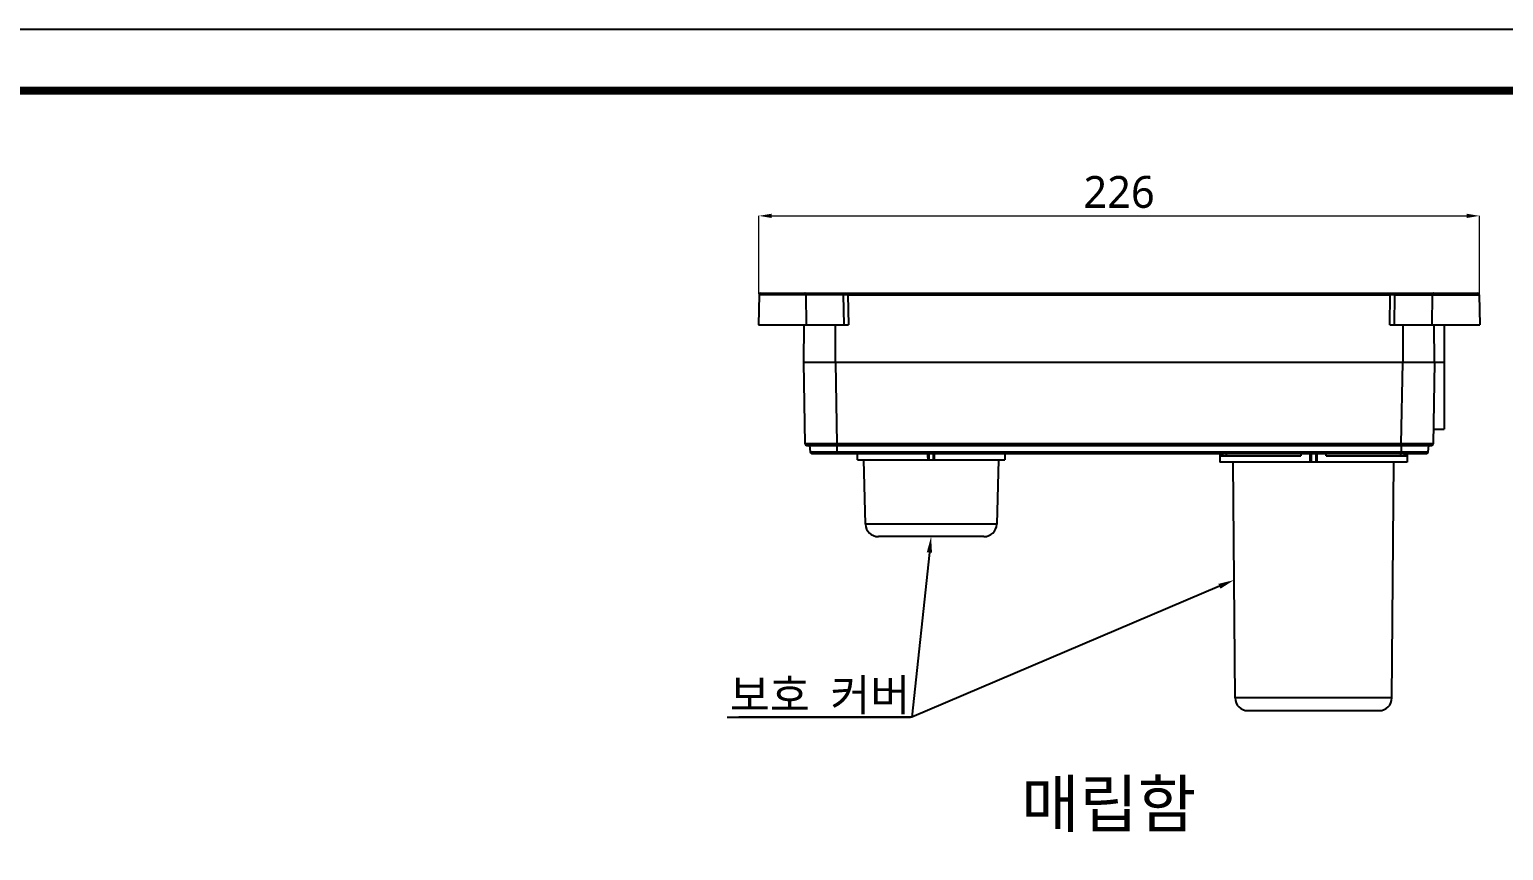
# Model space of a CAD drawing. Extents: x 0 to 1128, y 0 to 827.
# Drawn here: x 380.6 to 843.2, y 569.1 to 826.8 of the extents above; entities that cross this region are included whole.
import ezdxf
from ezdxf import colors
from ezdxf.entities.mleader import LeaderData, LeaderLine
from ezdxf.math import Vec2, Vec3

# ---------------------------------------------------------------- set-up
doc = ezdxf.new("R2010")
doc.units = 0
doc.header["$LTSCALE"] = 10
doc.header["$MEASUREMENT"] = 0
doc.header["$PDMODE"] = 3
doc.header["$PDSIZE"] = -10
doc.linetypes.add('ACAD_ISO08W100', pattern=[36, 24, -3, 6, -3])
doc.layers.get('0').update_dxf_attribs({"linetype": 'CONTINUOUS'})
doc.layers.get('DEFPOINTS').update_dxf_attribs({"linetype": 'CONTINUOUS'})
doc.layers.add('1', color=7, linetype='ACAD_ISO08W100')
doc.styles.add('Daelim Dimension', font='NanumGothic.ttf')
doc.styles.get("Standard").update_dxf_attribs({"font": 'GulimChe.ttf'})
doc.dimstyles.new('DEFAULT', dxfattribs={"dimscale": 2, "dimtxt": 2, "dimasz": 2, "dimexe": 0, "dimexo": 2, "dimgap": 1, "dimtad": 1, "dimdec": 0, "dimzin": 9, "dimdsep": 46, "dimtxsty": 'Daelim Dimension', "dimcen": 0.5, "dimclrd": 5, "dimclre": 5, "dimclrt": 256, "dimadec": 1, "dimazin": 0, "dimtfac": 1, "dimtdec": 0, "dimtix": 1, "dimtmove": 0, "dimatfit": 3, "dimfxl": 0, "dimtolj": 1, "dimtzin": 1, "dimlwd": 9, "dimlwe": 9, "dimarcsym": 0})

# ---------------------------------------------------------------- blocks, each defined once
blk = doc.blocks.new('*D2')
at = {"color": 5, "lineweight": 9, "ltscale": 0.5}
for p, q in [((609.5, 743.86), (609.5, 768.3)), ((613.5, 768.3), (831.63, 768.3)), ((835.63, 743.86), (835.63, 768.3))]:
    blk.add_line(p, q, dxfattribs=at)
at = {"color": 5, "ltscale": 0.5}
for points in [[(613.5, 768.97), (613.5, 767.63), (609.5, 768.3)], [(831.63, 768.97), (831.63, 767.63), (835.63, 768.3)]]:
    blk.add_solid(points, dxfattribs=at)
at = {"layer": 'DEFPOINTS', "color": 0, "ltscale": 0.5}
for p in [(835.63, 768.3), (609.5, 739.86), (835.63, 739.86)]:
    blk.add_point(p, dxfattribs=at)
at = {"color": 7, "ltscale": 0.5, "insert": (722.56, 775.74), "char_height": 10, "attachment_point": 5, "style": 'Daelim Dimension'}
blk.add_mtext('\\A1;226', dxfattribs=at)

msp = doc.modelspace()

# ---------------------------------------------------------------- linework, layer by layer
at = {"color": 5, "linetype": 'ByBlock', "lineweight": -2, "ltscale": 0.5}
msp.add_line((657.48, 610.92), (657.12, 610.92), dxfattribs=at)
at = {"ltscale": 0.5}
msp.add_lwpolyline([(0, 0), (1128.4, 0), (1128.4, 826.8), (0, 826.8)], close=True, dxfattribs=at)
at = {"color": 5, "linetype": 'ByBlock', "lineweight": 200, "const_width": 2.6}
msp.add_lwpolyline([(18.14, 35.4), (1110.14, 35.4), (1110.14, 807.6), (18.14, 807.6)], close=True, dxfattribs=at)
at = {"color": 5, "linetype": 'ByBlock', "lineweight": -2, "ltscale": 0.5}
for points in [[(754.04, 652.03), (657.48, 610.92)], [(599.52, 610.92), (657.12, 610.92)]]:
    msp.add_lwpolyline(points, dxfattribs=at)
at = {"color": 5, "ltscale": 0.5}
msp.add_solid([(753.71, 652.8), (758.64, 653.99), (754.36, 651.27)], dxfattribs=at)
at = {"layer": '1', "color": 7, "linetype": 'Continuous'}
for p, q in [((609.58, 743.56), (609.41, 734.05)), ((636.1, 743.56), (609.58, 743.56)), ((610.08, 744.05), (835.05, 744.05)), ((624.24, 743.56), (624.35, 734.05)), ((636.25, 734.05), (636.1, 743.56)), ((637.48, 743.56), (637.48, 744.05)), ((637.48, 743.56), (637.63, 734.05)), ((637.48, 743.56), (807.65, 743.56)), ((807.5, 734.05), (807.65, 743.56)), ((807.65, 744.05), (807.65, 743.56)), ((809.03, 743.56), (808.87, 734.05)), ((809.03, 743.56), (835.55, 743.56)), ((820.78, 734.05), (820.89, 743.56)), ((835.55, 743.56), (835.71, 734.05)), ((609.41, 734.05), (637.63, 734.05)), ((623.67, 734.05), (623.56, 722.25)), ((633.56, 722.25), (633.56, 734.05)), ((807.5, 734.05), (835.71, 734.05)), ((811.56, 734.05), (811.56, 722.25)), ((821.56, 722.25), (821.46, 734.05)), ((824.56, 734.05), (824.56, 722.25)), ((624.01, 696.75), (623.57, 722.25)), ((824.56, 722.25), (623.57, 722.25)), ((633.56, 722.25), (634.01, 696.75)), ((811.12, 696.75), (811.56, 722.25)), ((821.56, 722.25), (821.12, 696.75)), ((824.56, 722.25), (824.56, 701.35)), ((821.2, 701.35), (824.56, 701.35)), ((624.51, 696.25), (820.62, 696.25)), ((625.38, 696.25), (625.56, 694.21)), ((625.56, 694.21), (819.57, 694.21)), ((628.9, 696.74), (628.25, 696.74)), ((630.49, 696.74), (628.9, 696.74)), ((634.01, 696.25), (634.01, 696.75)), ((811.12, 696.75), (634.01, 696.75)), ((634.05, 693.75), (634.05, 696.25)), ((811.07, 696.25), (811.07, 693.75)), ((811.12, 696.75), (811.12, 696.25)), ((816.23, 696.74), (814.64, 696.74)), ((816.88, 696.74), (816.23, 696.74)), ((819.57, 694.21), (819.75, 696.25)), ((626.06, 693.75), (819.07, 693.75)), ((640.46, 691.74), (640.43, 693.75)), ((640.46, 691.74), (686.67, 691.74)), ((642.99, 671.54), (642.46, 691.74)), ((662.82, 693.75), (662.84, 691.74)), ((664.28, 691.74), (664.31, 693.75)), ((684.67, 691.74), (684.14, 671.54)), ((686.7, 693.75), (686.67, 691.74)), ((754.19, 693.75), (754.19, 691.01)), ((812.94, 691.01), (754.19, 691.01)), ((754.44, 693.01), (779.56, 693.01)), ((755.08, 693.01), (755.01, 693.75)), ((756.28, 693.01), (756.21, 693.75)), ((758.96, 616.98), (758.31, 691.01)), ((779.6, 693.77), (779.56, 693.01)), ((782.4, 693.75), (782.4, 691.01)), ((782.78, 693.75), (782.78, 691.01)), ((784.35, 691.01), (784.35, 693.75)), ((784.72, 691.01), (784.72, 693.75)), ((787.56, 693.01), (787.53, 693.75)), ((787.56, 693.01), (812.69, 693.01)), ((808.17, 616.98), (808.81, 691.01)), ((810.91, 693.75), (810.85, 693.01)), ((812.11, 693.75), (812.05, 693.01)), ((812.94, 693.75), (812.94, 691.01)), ((684.14, 671.54), (642.99, 671.54)), ((680.12, 667.62), (647.01, 667.62)), ((808.17, 616.98), (758.96, 616.98)), ((762.96, 613.01), (804.17, 613.01))]:
    msp.add_line(p, q, dxfattribs=at)
for centre, radius, start, end in [((610.08, 743.55), 0.5, 90, 179), ((810.4, 93.89), 649.67, 90.12102, 90.24234), ((835.05, 743.55), 0.5, 1, 90), ((624.51, 696.75), 0.5, 181.001, 269.9933), ((626.06, 694.25), 0.5, 184.9991, 269.994), ((819.07, 694.25), 0.5, 270.0048, 355.0005), ((820.62, 696.75), 0.5, 270.0058, 358.9996), ((647.01, 671.64), 4.02, 181.5, 270), ((680.12, 671.64), 4.02, 270, 358.5), ((762.96, 617.01), 4, 180.5, 270), ((804.17, 617.01), 4, 270, 359.5)]:
    msp.add_arc(centre, radius, start, end, dxfattribs=at)
for start_param, end_param in [(-4.577253, -4.575911), (-1.707274, -1.705932)]:
    msp.add_ellipse((783.56, 769.33), major_axis=(0, 560.97), ratio=0.052408, start_param=start_param, end_param=end_param, dxfattribs=at)
for points, knots in [([(624.24, 743.56), (624.24, 743.63), (624.22, 743.75), (624.15, 743.91), (624.04, 744.02), (623.94, 744.05), (623.89, 744.05)], [0, 0, 0, 0, 0.290866, 0.559323, 0.793402, 1, 1, 1, 1]), ([(635.76, 744.05), (635.8, 744.05), (635.9, 744.02), (636.01, 743.91), (636.08, 743.75), (636.1, 743.62), (636.1, 743.56)], [0, 0, 0, 0, 0.200864, 0.440782, 0.718218, 1, 1, 1, 1]), ([(637.48, 743.56), (637.35, 743.56), (636.89, 743.56), (636.43, 743.56), (636.1, 743.56)], [0, 0, 0, 0, 0.273893, 1, 1, 1, 1]), ([(809.03, 743.56), (809.03, 743.62), (809.05, 743.75), (809.12, 743.91), (809.23, 744.02), (809.33, 744.05), (809.37, 744.05)], [0, 0, 0, 0, 0.281798, 0.55924, 0.799148, 1, 1, 1, 1]), ([(821.23, 744.05), (821.19, 744.05), (821.09, 744.02), (820.98, 743.91), (820.91, 743.75), (820.89, 743.63), (820.89, 743.56)], [0, 0, 0, 0, 0.206598, 0.440677, 0.709135, 1, 1, 1, 1]), ([(628.25, 696.74), (627.94, 696.74), (627.35, 696.74), (626.52, 696.74), (625.88, 696.74), (625.44, 696.74), (625.15, 696.74), (624.89, 696.74), (624.66, 696.74), (624.47, 696.74), (624.33, 696.74), (624.23, 696.74), (624.18, 696.74), (624.13, 696.74), (624.09, 696.74), (624.06, 696.74), (624.03, 696.74), (624.02, 696.74), (624.02, 696.74), (624.01, 696.75), (624.01, 696.75), (624.01, 696.75)], [0, 0, 0, 0, 0.220367, 0.418165, 0.59056, 0.666453, 0.735116, 0.796281, 0.84973, 0.895294, 0.932808, 0.948494, 0.962112, 0.973654, 0.983115, 0.990486, 0.995761, 0.99761, 0.998933, 0.999729, 1, 1, 1, 1]), ([(634.01, 696.75), (633.71, 696.75), (632.54, 696.74), (631.36, 696.74), (630.49, 696.74)], [0, 0, 0, 0, 0.254895, 1, 1, 1, 1]), ([(814.64, 696.74), (814.36, 696.74), (813.18, 696.74), (812.01, 696.74), (811.12, 696.75)], [0, 0, 0, 0, 0.242814, 1, 1, 1, 1]), ([(821.12, 696.75), (821.12, 696.75), (821.11, 696.75), (821.11, 696.74), (821.11, 696.74), (821.09, 696.74), (821.07, 696.74), (821.04, 696.74), (821, 696.74), (820.95, 696.74), (820.9, 696.74), (820.8, 696.74), (820.66, 696.74), (820.47, 696.74), (820.24, 696.74), (819.98, 696.74), (819.69, 696.74), (819.24, 696.74), (818.61, 696.74), (817.78, 696.74), (817.19, 696.74), (816.88, 696.74)], [0, 0, 0, 0, 0.000271, 0.001067, 0.00239, 0.004239, 0.009514, 0.016885, 0.026345, 0.037888, 0.051506, 0.067192, 0.104706, 0.15027, 0.203719, 0.264884, 0.333547, 0.40944, 0.581835, 0.779632, 1, 1, 1, 1])]:
    msp.add_open_spline(points, degree=3, knots=knots, dxfattribs=at)
for points in [[(662.45, 693.75), (662.47, 693.08), (662.48, 692.41), (662.49, 691.74)], [(664.64, 691.74), (664.65, 692.41), (664.66, 693.08), (664.67, 693.75)]]:
    msp.add_open_spline(points, degree=3, dxfattribs=at)

# ---------------------------------------------------------------- texts
at = {"insert": (691.84, 591.04), "char_height": 14.574, "width": 245.2705, "attachment_point": 1, "style": 'Daelim Dimension'}
msp.add_mtext('매립함', dxfattribs=at)

# ---------------------------------------------------------------- dimensions: what is measured, and where the dimension line sits
at = {"color": 5, "ltscale": 0.5}
dim = msp.add_linear_dim(base=(835.63, 768.3), p1=(609.5, 739.86), p2=(835.63, 739.86), dimstyle='DEFAULT', override={"dimtxt": 5, "dimclrt": 7}, dxfattribs=at)
dim.commit()
dim.dimension.update_dxf_attribs({"geometry": '*D2', "text_midpoint": (722.56, 775.74)})

# ---------------------------------------------------------------- leaders
at = {"ltscale": 0.5}
ml = msp.add_multileader_mtext('Standard', dxfattribs=at)
ml.set_content('보호 커버', color=256)
ml.set_leader_properties(color=5)
ml.build(insert=Vec2(0, 0))
ml.multileader.update_dxf_attribs({"text_left_attachment_type": 6, "text_right_attachment_type": 6, "dogleg_length": 0.36, "arrow_head_size": 5})
ctx = ml.context
ctx.base_point, ctx.char_height, ctx.arrow_head_size, ctx.landing_gap_size, ctx.plane_origin = Vec3(599.43, 610.92), 10, 5, 0.09, Vec3(617.04, 523.1)
ctx.left_attachment, ctx.right_attachment, ctx.text_align_type = 6, 6, 2
notes = []
notes.append((ctx, [(1, (1, 1, 0), (657.48, 610.92), (-1, 0), 0.36, [(0, [(663.56, 667.62)], 0, [])])]))
ctx.mtext.insert, ctx.mtext.alignment, ctx.mtext.flow_direction = Vec3(657.03, 622.92), 3, 5
for ctx, leaders in notes:
    for number, flags, end, landing, length, lines in leaders:
        leader = LeaderData()
        leader.index, (leader.has_last_leader_line, leader.has_dogleg_vector, leader.attachment_direction) = number, flags
        leader.last_leader_point, leader.dogleg_vector, leader.dogleg_length = Vec3(end), Vec3(landing), length
        for number, points, colour, breaks in lines:
            line = LeaderLine()
            line.index, line.vertices, line.color, line.breaks = number, Vec3.list(points), colors.encode_raw_color(colour), breaks
            leader.lines.append(line)
        ctx.leaders.append(leader)

doc.saveas('drawing.dxf')
